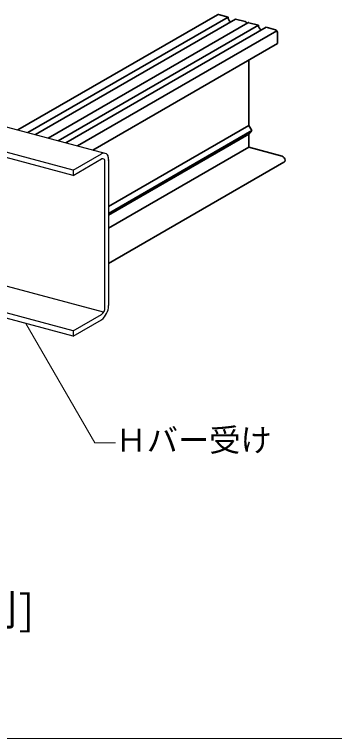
# Model space of a CAD drawing. Units: millimetres on the paper. Extents: x -195 to 195, y -140 to 138.
# Drawn here: x 90.17 to 105.55, y 11.5 to 46.3 of the extents above; entities that cross this region are included whole.
import ezdxf
from ezdxf.enums import TextEntityAlignment as Align

# ---------------------------------------------------------------- set-up
doc = ezdxf.new("R2010")
doc.units = ezdxf.units.MM
for name, color, linetype, lineweight in [('0-3_Hバー受け', 2, 'Continuous', 25), ('0-6_文字', 7, 'Continuous', 18), ('0-7_HバーまたはTバー', 6, 'Continuous', 35), ('F-3_図面枠', 3, 'Continuous', 18)]:
    doc.layers.add(name, color=color, linetype=linetype, lineweight=lineweight)
doc.styles.add('ＭＳ ゴシック', font='')
doc.styles.get('ＭＳ ゴシック').set_extended_font_data('MS Gothic')

msp = doc.modelspace()

# ---------------------------------------------------------------- linework, layer by layer
at = {"layer": '0-3_Hバー受け'}
for p, q in [((84.77, 42.242), (94.522, 39.629)), ((92.989, 38.566), (83.635, 41.073)), ((92.989, 38.818), (83.698, 41.308)), ((92.989, 38.818), (94.359, 39.61)), ((92.989, 38.566), (94.355, 39.355)), ((94.691, 39.325), (94.691, 32.308)), ((94.521, 32.218), (94.521, 39.213)), ((92.989, 38.818), (92.989, 38.566)), ((94.456, 31.993), (84.783, 34.584)), ((92.989, 31.09), (83.635, 33.597)), ((92.989, 30.838), (83.635, 33.345)), ((92.989, 31.09), (94.351, 31.877)), ((92.989, 30.838), (94.351, 31.625)), ((92.989, 31.09), (92.989, 30.838))]:
    msp.add_line(p, q, dxfattribs=at)
for centre, radius, start, end in [((94.883, 38.913), 0.873, 127.58517, 127.58519), ((94.465, 39.417), 0.219, 121.2785, 121.2786), ((94.408, 39.259), 0.11, 121.27858, 121.27859), ((94.617, 39.007), 0.436, 127.58517, 127.58519), ((94.408, 39.259), 0.11, 54.6472, 118.7214), ((94.465, 39.417), 0.219, 54.6472, 118.7215), ((94.427, 39.274), 0.087, 17.6567, 59.4124), ((94.503, 39.446), 0.174, 17.6567, 59.4124), ((93.894, 39.311), 0.798, 0.9794, 13.6498), ((94.123, 39.206), 0.399, 0.9794, 13.6498), ((94.085, 39.195), 0.436, 359.422, 0.578), ((94.123, 39.206), 0.399, 359.0205, 359.0206), ((93.894, 39.311), 0.798, 359.0205, 359.0206), ((93.819, 39.288), 0.873, 359.422, 0.578), ((93.819, 32.316), 0.873, 307.5852, 359.422), ((94.085, 32.223), 0.436, 307.5852, 359.422)]:
    msp.add_arc(centre, radius, start, end, dxfattribs=at)
at = {"layer": '0-6_文字'}
msp.add_lwpolyline([(90.719, 31.447), (94.029, 25.715), (95.029, 25.715)], dxfattribs=at)
at = {"layer": '0-7_HバーまたはTバー'}
for p, q in [((99.922, 46.291), (90.329, 40.752)), ((99.978, 46.298), (100.435, 46.175)), ((90.816, 40.622), (100.435, 46.175)), ((100.8, 46.077), (91.181, 40.524)), ((100.8, 46.077), (101.256, 45.955)), ((101.384, 45.898), (91.793, 40.36)), ((92.277, 40.231), (101.895, 45.784)), ((102.26, 45.686), (92.642, 40.133)), ((101.439, 45.906), (101.895, 45.784)), ((102.26, 45.686), (102.717, 45.564)), ((93.197, 39.984), (102.782, 45.518)), ((102.808, 45.434), (102.808, 44.909)), ((102.808, 44.909), (93.935, 39.786)), ((101.439, 44.119), (101.439, 40.971)), ((101.439, 40.971), (94.691, 37.076)), ((94.691, 36.742), (101.585, 40.722)), ((101.439, 40.971), (101.585, 40.722)), ((101.439, 40.551), (101.585, 40.722)), ((94.691, 36.656), (101.439, 40.551)), ((101.439, 40.551), (101.439, 39.921)), ((101.439, 39.921), (94.691, 36.026)), ((101.439, 39.921), (103.036, 39.493)), ((103.111, 39.194), (94.691, 34.333))]:
    msp.add_line(p, q, dxfattribs=at)
for centre, radius, start, end in [((99.958, 46.228), 0.072, 73.6755, 120), ((100.719, 46.182), 0.285, 181.4013, 237.3658), ((101.212, 45.827), 0.135, 19.4796, 71.1288), ((101.422, 45.834), 0.0746, 76.7698, 120), ((102.18, 45.791), 0.285, 181.4013, 237.3658), ((102.681, 45.442), 0.127, 356.6893, 73.6854), ((102.95, 39.287), 0.224, 3.0851, 67.2895), ((103.05, 39.3), 0.123, 300, 359.3378)]:
    msp.add_arc(centre, radius, start, end, dxfattribs=at)
at = {"layer": 'F-3_図面枠'}
msp.add_line((1.5, 11.5), (190.5, 11.5), dxfattribs=at)

# ---------------------------------------------------------------- texts
at = {"layer": '0-6_文字', "style": 'ＭＳ ゴシック'}
for s, height, p in [('Ｈバー受け', 1.1, (95.029, 24.965)), ('[Hバー受け 腹側]', 1.466, (75.278, 16.5))]:
    msp.add_text(s, height=height, dxfattribs=at).set_placement(p, align=Align.BOTTOM_LEFT)

doc.saveas('drawing.dxf')
